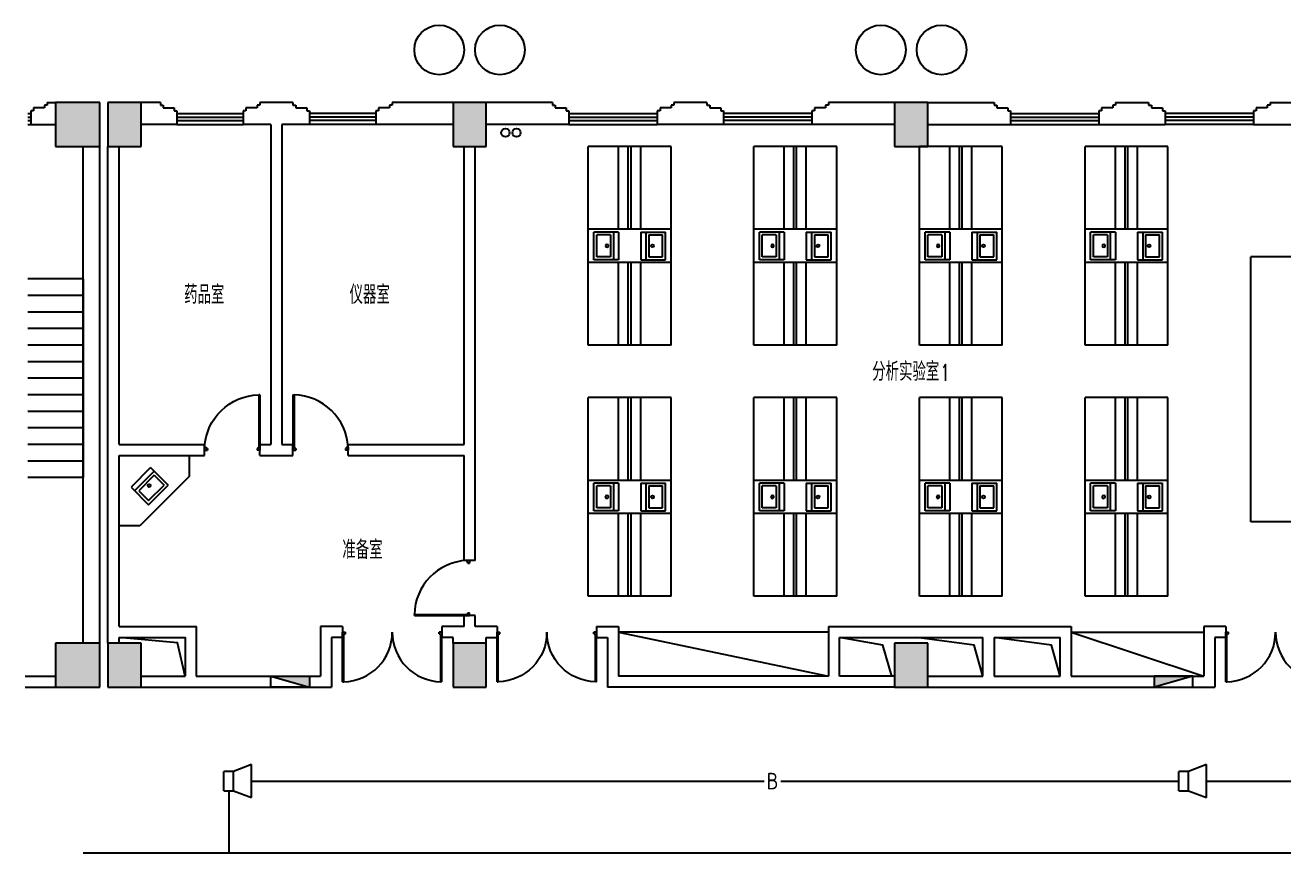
# Model space of a CAD drawing. Extents: x 190999 to 834799, y -200814 to 215286.
# Drawn here: x 444835 to 467635, y 10067 to 25067 of the extents above; entities that cross this region are included whole.
import ezdxf
from ezdxf.enums import TextEntityAlignment as Align

# ---------------------------------------------------------------- set-up
doc = ezdxf.new("R2010")
doc.units = 0
doc.header["$LTSCALE"] = 1000
doc.header["$MEASUREMENT"] = 0
for name, color, linetype in [('00-EQUIP', 3, 'Continuous'), ('00-SIG_TEXT', 7, 'Continuous'), ('00-WIRE-4', 6, 'Continuous'), ('A-墙线', 2, 'Continuous'), ('A-外包装修', 250, 'Continuous'), ('A-外窗', 145, 'Continuous'), ('A-家具', 250, 'Continuous'), ('A-门', 167, 'Continuous'), ('COLUMN', 2, 'Continuous'), ('EQUIP_消火栓', 6, 'Continuous'), ('PUB_HATCH', 250, 'Continuous'), ('STAIR', 5, 'Continuous'), ('房间名称', 7, 'Continuous'), ('桥架', 1, 'Continuous'), ('洞口线', 177, 'Continuous'), ('雨水管', 3, 'Continuous')]:
    doc.layers.add(name, color=color, linetype=linetype)
doc.styles.add('-GBCBIGGBENOR', font='GBENOR.shx', dxfattribs={"bigfont": 'GBCBIG.shx'})
doc.styles.add('_TCH_DIM', font='SIMPLEX', dxfattribs={"bigfont": 'GBCBIG'})
doc.styles.get("Standard").update_dxf_attribs({"font": 'simhei.ttf'})
doc.styles.add('zz-1', font='arial.ttf', dxfattribs={"width": 0.8})

# ---------------------------------------------------------------- blocks, each defined once
blk = doc.blocks.new('m1000')
at = {"layer": 'A-墙线'}
for p, q in [((0, 0), (0, 200)), ((1000, 0), (1000, 200))]:
    blk.add_line(p, q, dxfattribs=at)
at = {"layer": 'A-门'}
for p, q in [((0, 1100), (0, 100)), ((0, 1100), (20, 1100)), ((20, 1100), (20, 150)), ((0, 150), (30, 150)), ((0, 100), (50, 100)), ((30, 150), (30, 130)), ((30, 130), (50, 130)), ((50, 130), (50, 100)), ((950, 130), (950, 100)), ((970, 130), (950, 130)), ((1000, 100), (950, 100)), ((970, 150), (970, 130)), ((1000, 150), (970, 150)), ((1000, 150), (1000, 100))]:
    blk.add_line(p, q, dxfattribs=at)
blk.add_arc((0, 100), 1000, 2.866, 88.854, dxfattribs=at)
blk = doc.blocks.new('m1800')
at = {"layer": 'A-墙线'}
for p, q in [((-900, -100), (-900, 100)), ((900, -100), (900, 100))]:
    blk.add_line(p, q, dxfattribs=at)
at = {"layer": 'A-门'}
for p, q in [((-900, 900), (-900, 0)), ((-900, 900), (-880, 900)), ((-880, 900), (-880, 50)), ((880, 900), (880, 50)), ((900, 900), (880, 900)), ((900, 900), (900, 0)), ((-900, 50), (-870, 50)), ((-900, 0), (-850, 0)), ((-870, 50), (-870, 30)), ((-870, 30), (-850, 30)), ((-850, 30), (-850, 0)), ((850, 30), (850, 0)), ((870, 30), (850, 30)), ((900, 0), (850, 0)), ((870, 50), (870, 30)), ((900, 50), (870, 50))]:
    blk.add_line(p, q, dxfattribs=at)
for centre, start, end in [((-900, 0), 0, 88.7267), ((900, 0), 91.2733, 180)]:
    blk.add_arc(centre, 900, start, end, dxfattribs=at)
blk = doc.blocks.new('$TwtSys$00000434')
for p, q in [((-0.5, 0.5), (-0.5, -0.5)), ((-0.5, -0.5), (0.5, 0.5)), ((0.5, 0.5), (-0.5, 0.5)), ((0.5, -0.5), (0.5, 0.5)), ((-0.5, -0.5), (0.5, -0.5))]:
    blk.add_line(p, q)
blk.add_solid([(0.5, -0.5), (0.5, 0.5), (-0.5, -0.5)])
blk = doc.blocks.new('$plan$00001609')
at = {"linetype": 'Continuous'}
for p, q in [((0, -251), (0, 251)), ((0, 251), (450, 251)), ((93, -251), (93, 251)), ((450, 251), (450, -251)), ((146, -199), (146, 199)), ((146, 199), (397, 199)), ((397, 199), (397, -199)), ((146, -199), (397, -199)), ((0, -251), (450, -251))]:
    blk.add_line(p, q, dxfattribs=at)
blk.add_line((238, 2), (238, 0))
blk.add_arc((212, 0), 26, 4.716, 0, dxfattribs=at)
at = {"style": 'zz-1'}
for tag in ['YSIZE', 'XSIZE']:
    blk.add_attdef(tag, (0, 0), '', height=0.5, dxfattribs=at)
blk = doc.blocks.new('_LINKPT1')
at = {"color": 0}
blk.add_line((0, 0), (0, 0), dxfattribs=at)
blk = doc.blocks.new('OS28WV87')
for p, q in [((0.35, 0.35), (1, 0.6)), ((1, 0.6), (1, -0.6)), ((0, 0.35), (0, -0.35)), ((0, 0.35), (0.35, 0.35)), ((0.35, 0.35), (0.35, -0.35)), ((0.35, -0.35), (0, -0.35)), ((1, -0.6), (0.35, -0.35))]:
    blk.add_line(p, q)
at = {"xscale": 0.002, "yscale": 0.002, "zscale": 0.002}
for p in [(0, 0), (0.175, 0.35), (1, 0), (0.175, -0.35)]:
    blk.add_blockref('_LINKPT1', p, dxfattribs=at)
at = {"flags": 9}
blk.add_attdef('A', (0, 0), '', height=0.00002, dxfattribs=at)

msp = doc.modelspace()

# ---------------------------------------------------------------- hatches: boundary and pattern name
at = {"layer": 'PUB_HATCH'}
for points in [[(445384.6, 23667.4), (445384.6, 22867.4), (446184.6, 22867.4), (446184.6, 23667.4)], [(446334.6, 23667.4), (446334.6, 22867.4), (446934.6, 22867.4), (446934.6, 23667.4)], [(452584.6, 23667.4), (452584.6, 22867.4), (453184.6, 22867.4), (453184.6, 23667.4)], [(460584.6, 23667.4), (460584.6, 22867.4), (461184.6, 22867.4), (461184.6, 23667.4)], [(445384.6, 13867.4), (445384.6, 13067.4), (446184.6, 13067.4), (446184.6, 13867.4)], [(446334.6, 13867.4), (446334.6, 13067.4), (446934.6, 13067.4), (446934.6, 13867.4)], [(452584.6, 13867.4), (452584.6, 13067.4), (453184.6, 13067.4), (453184.6, 13867.4)], [(460584.6, 13867.4), (460584.6, 13067.4), (461184.6, 13067.4), (461184.6, 13867.4)]]:
    msp.add_hatch(color=256, dxfattribs=at).paths.add_polyline_path(points)

# ---------------------------------------------------------------- linework, layer by layer
at = {"layer": '00-WIRE-4'}
for p, q in [((448522.1, 11192.4), (448522.1, 10067.4)), ((448934.6, 11367.4), (458219.2, 11367.4)), ((458524.2, 11367.4), (465734.6, 11367.4)), ((466234.6, 11367.4), (468110.1, 11367.4))]:
    msp.add_line(p, q, dxfattribs=at)
at = {"layer": 'A-墙线'}
for p, q in [((444984.6, 23517.4), (444934.6, 23517.4)), ((444934.6, 23517.4), (444934.6, 23267.4)), ((444984.6, 23567.4), (444984.6, 23517.4)), ((445184.6, 23567.4), (444984.6, 23567.4)), ((445184.6, 23617.4), (445184.6, 23567.4)), ((445234.6, 23617.4), (445184.6, 23617.4)), ((445234.6, 23667.4), (445234.6, 23617.4)), ((445234.6, 23667.4), (445384.6, 23667.4)), ((447284.6, 23667.4), (446934.6, 23667.4)), ((447284.6, 23667.4), (447284.6, 23617.4)), ((447284.6, 23617.4), (447334.6, 23617.4)), ((447334.6, 23617.4), (447334.6, 23567.4)), ((447334.6, 23567.4), (447534.6, 23567.4)), ((447534.6, 23567.4), (447534.6, 23517.4)), ((447534.6, 23517.4), (447584.6, 23517.4)), ((447584.6, 23517.4), (447584.6, 23267.4)), ((448834.6, 23517.4), (448784.6, 23517.4)), ((448784.6, 23517.4), (448784.6, 23267.4)), ((448834.6, 23567.4), (448834.6, 23517.4)), ((449034.6, 23567.4), (448834.6, 23567.4)), ((449034.6, 23617.4), (449034.6, 23567.4)), ((449084.6, 23617.4), (449034.6, 23617.4)), ((449684.6, 23667.4), (449084.6, 23667.4)), ((449084.6, 23667.4), (449084.6, 23617.4)), ((449684.6, 23667.4), (449684.6, 23617.4)), ((449684.6, 23617.4), (449734.6, 23617.4)), ((449734.6, 23617.4), (449734.6, 23567.4)), ((449734.6, 23567.4), (449934.6, 23567.4)), ((449934.6, 23567.4), (449934.6, 23517.4)), ((449934.6, 23517.4), (449984.6, 23517.4)), ((449984.6, 23517.4), (449984.6, 23267.4)), ((451234.6, 23517.4), (451184.6, 23517.4)), ((451184.6, 23517.4), (451184.6, 23267.4)), ((451234.6, 23567.4), (451234.6, 23517.4)), ((451434.6, 23567.4), (451234.6, 23567.4)), ((451434.6, 23617.4), (451434.6, 23567.4)), ((451484.6, 23617.4), (451434.6, 23617.4)), ((452584.6, 23667.4), (451484.6, 23667.4)), ((451484.6, 23667.4), (451484.6, 23617.4)), ((454384.6, 23667.4), (453184.6, 23667.4)), ((454384.6, 23667.4), (454384.6, 23617.4)), ((454384.6, 23617.4), (454434.6, 23617.4)), ((454434.6, 23617.4), (454434.6, 23567.4)), ((454434.6, 23567.4), (454634.6, 23567.4)), ((454634.6, 23567.4), (454634.6, 23517.4)), ((454634.6, 23517.4), (454684.6, 23517.4)), ((454684.6, 23517.4), (454684.6, 23267.4)), ((456334.6, 23517.4), (456284.6, 23517.4)), ((456284.6, 23517.4), (456284.6, 23267.4)), ((456334.6, 23567.4), (456334.6, 23517.4)), ((456534.6, 23567.4), (456334.6, 23567.4)), ((456534.6, 23617.4), (456534.6, 23567.4)), ((456584.6, 23617.4), (456534.6, 23617.4)), ((457184.6, 23667.4), (456584.6, 23667.4)), ((456584.6, 23667.4), (456584.6, 23617.4)), ((457184.6, 23667.4), (457184.6, 23617.4)), ((457184.6, 23617.4), (457234.6, 23617.4)), ((457234.6, 23617.4), (457234.6, 23567.4)), ((457234.6, 23567.4), (457434.6, 23567.4)), ((457434.6, 23567.4), (457434.6, 23517.4)), ((457434.6, 23517.4), (457484.6, 23517.4)), ((457484.6, 23517.4), (457484.6, 23267.4)), ((459134.6, 23517.4), (459084.6, 23517.4)), ((459084.6, 23517.4), (459084.6, 23267.4)), ((459134.6, 23567.4), (459134.6, 23517.4)), ((459334.6, 23567.4), (459134.6, 23567.4)), ((459334.6, 23617.4), (459334.6, 23567.4)), ((459384.6, 23617.4), (459334.6, 23617.4)), ((460584.6, 23667.4), (459384.6, 23667.4)), ((459384.6, 23667.4), (459384.6, 23617.4)), ((461184.6, 23667.4), (462384.6, 23667.4)), ((462384.6, 23667.4), (462384.6, 23617.4)), ((462384.6, 23617.4), (462434.6, 23617.4)), ((462434.6, 23617.4), (462434.6, 23567.4)), ((462434.6, 23567.4), (462634.6, 23567.4)), ((462634.6, 23567.4), (462634.6, 23517.4)), ((462634.6, 23517.4), (462684.6, 23517.4)), ((462684.6, 23517.4), (462684.6, 23267.4)), ((464334.6, 23517.4), (464284.6, 23517.4)), ((464284.6, 23517.4), (464284.6, 23267.4)), ((464334.6, 23567.4), (464334.6, 23517.4)), ((464534.6, 23567.4), (464334.6, 23567.4)), ((464534.6, 23617.4), (464534.6, 23567.4)), ((464584.6, 23617.4), (464534.6, 23617.4)), ((464584.6, 23667.4), (465184.6, 23667.4)), ((464584.6, 23667.4), (464584.6, 23617.4)), ((465184.6, 23667.4), (465184.6, 23617.4)), ((465184.6, 23617.4), (465234.6, 23617.4)), ((465234.6, 23617.4), (465234.6, 23567.4)), ((465234.6, 23567.4), (465434.6, 23567.4)), ((465434.6, 23567.4), (465434.6, 23517.4)), ((465434.6, 23517.4), (465484.6, 23517.4)), ((465484.6, 23517.4), (465484.6, 23267.4)), ((467134.6, 23517.4), (467084.6, 23517.4)), ((467084.6, 23517.4), (467084.6, 23267.4)), ((467134.6, 23567.4), (467134.6, 23517.4)), ((467334.6, 23567.4), (467134.6, 23567.4)), ((467334.6, 23617.4), (467334.6, 23567.4)), ((467384.6, 23617.4), (467334.6, 23617.4)), ((467384.6, 23667.4), (468584.6, 23667.4)), ((467384.6, 23667.4), (467384.6, 23617.4)), ((444934.6, 23267.4), (445384.6, 23267.4)), ((447584.6, 23267.4), (446934.6, 23267.4)), ((449284.6, 23267.4), (448784.6, 23267.4)), ((449284.6, 23267.4), (449284.6, 17467.4)), ((449484.6, 23267.4), (449484.6, 17467.4)), ((449984.6, 23267.4), (449484.6, 23267.4)), ((452584.6, 23267.4), (451184.6, 23267.4)), ((454684.6, 23267.4), (453184.6, 23267.4)), ((457484.6, 23267.4), (456284.6, 23267.4)), ((460584.6, 23267.4), (459084.6, 23267.4)), ((461184.6, 23267.4), (462684.6, 23267.4)), ((464284.6, 23267.4), (465484.6, 23267.4)), ((467084.6, 23267.4), (468584.6, 23267.4)), ((445884.6, 13867.4), (445884.6, 22867.4)), ((446184.6, 13867.4), (446184.6, 22967.4)), ((446334.6, 13867.4), (446334.6, 22867.4)), ((446534.6, 17467.4), (446534.6, 22867.4)), ((452784.6, 17467.4), (452784.6, 22867.4)), ((452984.6, 15367.4), (452984.6, 22867.4)), ((446534.6, 17467.4), (448084.6, 17467.4)), ((449084.6, 17467.4), (449284.6, 17467.4)), ((449484.6, 17467.4), (449684.6, 17467.4)), ((450684.6, 17467.4), (452784.6, 17467.4)), ((446534.6, 17267.4), (448084.6, 17267.4)), ((446534.6, 14167.4), (446534.6, 17267.4)), ((449084.6, 17267.4), (449684.6, 17267.4)), ((450684.6, 17267.4), (452784.6, 17267.4)), ((452784.6, 15367.4), (452784.6, 17267.4)), ((452784.6, 14167.4), (452784.6, 14367.4)), ((452984.6, 14167.4), (452984.6, 14367.4)), ((450584.6, 14167.4), (450184.6, 14167.4)), ((450184.6, 14167.4), (450184.6, 13267.4)), ((452784.6, 14167.4), (452384.6, 14167.4)), ((453384.6, 14167.4), (452984.6, 14167.4)), ((455184.6, 14167.4), (455584.6, 14167.4)), ((455584.6, 14167.4), (455584.6, 13267.4)), ((459384.6, 14167.4), (459384.6, 13267.4)), ((459384.6, 14167.4), (463784.6, 14167.4)), ((463784.6, 14167.4), (463784.6, 13267.4)), ((466584.6, 14167.4), (466184.6, 14167.4)), ((466184.6, 14167.4), (466184.6, 13267.4)), ((446534.6, 13867.4), (446534.6, 13967.4)), ((450584.6, 13967.4), (450384.6, 13967.4)), ((450384.6, 13967.4), (450384.6, 13067.4)), ((452584.6, 13967.4), (452384.6, 13967.4)), ((452584.6, 13867.4), (452584.6, 13967.4)), ((453184.6, 13967.4), (453384.6, 13967.4)), ((453184.6, 13867.4), (453184.6, 13967.4)), ((455184.6, 13967.4), (455384.6, 13967.4)), ((455384.6, 13967.4), (455384.6, 13067.4)), ((459584.6, 13967.4), (462184.6, 13967.4)), ((459584.6, 13267.4), (459584.6, 13967.4)), ((462184.6, 13267.4), (462184.6, 13967.4)), ((462384.6, 13967.4), (463584.6, 13967.4)), ((462384.6, 13967.4), (462384.6, 13267.4)), ((463584.6, 13267.4), (463584.6, 13967.4)), ((466584.6, 13967.4), (466384.6, 13967.4)), ((466384.6, 13967.4), (466384.6, 13067.4)), ((444834.6, 13267.4), (445384.6, 13267.4)), ((446934.6, 13267.4), (447734.6, 13267.4)), ((447934.6, 13267.4), (450184.6, 13267.4)), ((459384.6, 13267.4), (455584.6, 13267.4)), ((460584.6, 13267.4), (459584.6, 13267.4)), ((461184.6, 13267.4), (462184.6, 13267.4)), ((462384.6, 13267.4), (463584.6, 13267.4)), ((463784.6, 13267.4), (466184.6, 13267.4)), ((444834.6, 13067.4), (445384.6, 13067.4)), ((446934.6, 13067.4), (450384.6, 13067.4)), ((460584.6, 13067.4), (455384.6, 13067.4)), ((461184.6, 13067.4), (466384.6, 13067.4))]:
    msp.add_line(p, q, dxfattribs=at)
for points in [[(446534.6, 14167.4), (447934.6, 14167.4), (447934.6, 13267.4)], [(446534.6, 13967.4), (447734.6, 13967.4), (447734.6, 13267.4)]]:
    msp.add_lwpolyline(points, dxfattribs=at)
at = {"layer": 'A-外包装修'}
for centre in [(452334.6, 24617.4), (453434.6, 24617.4), (460334.6, 24617.4), (461434.6, 24617.4)]:
    msp.add_circle(centre, 450, dxfattribs=at)
at = {"layer": 'A-外窗'}
for p, q in [((444884.6, 23467.4), (444934.6, 23467.4)), ((444884.6, 23397.4), (444934.6, 23397.4)), ((444884.6, 23337.4), (444934.6, 23337.4)), ((444884.6, 23267.4), (444934.6, 23267.4)), ((447584.6, 23467.4), (448784.6, 23467.4)), ((447584.6, 23397.4), (448784.6, 23397.4)), ((447584.6, 23337.4), (448784.6, 23337.4)), ((447584.6, 23267.4), (448784.6, 23267.4)), ((451184.6, 23467.4), (449984.6, 23467.4)), ((451184.6, 23397.4), (449984.6, 23397.4)), ((451184.6, 23337.4), (449984.6, 23337.4)), ((451184.6, 23267.4), (449984.6, 23267.4)), ((454684.6, 23467.4), (456284.6, 23467.4)), ((454684.6, 23397.4), (456284.6, 23397.4)), ((454684.6, 23337.4), (456284.6, 23337.4)), ((454684.6, 23267.4), (456284.6, 23267.4)), ((459084.6, 23467.4), (457484.6, 23467.4)), ((459084.6, 23397.4), (457484.6, 23397.4)), ((459084.6, 23337.4), (457484.6, 23337.4)), ((459084.6, 23267.4), (457484.6, 23267.4)), ((462684.6, 23467.4), (464284.6, 23467.4)), ((462684.6, 23397.4), (464284.6, 23397.4)), ((462684.6, 23337.4), (464284.6, 23337.4)), ((462684.6, 23267.4), (464284.6, 23267.4)), ((467084.6, 23467.4), (465484.6, 23467.4)), ((467084.6, 23397.4), (465484.6, 23397.4)), ((467084.6, 23337.4), (465484.6, 23337.4)), ((467084.6, 23267.4), (465484.6, 23267.4))]:
    msp.add_line(p, q, dxfattribs=at)
at = {"layer": 'A-家具'}
for p, q in [((455034.6, 19267.4), (455034.6, 22867.4)), ((456534.6, 22867.4), (455034.6, 22867.4)), ((455584.6, 21367.4), (455584.6, 22867.4)), ((455759.6, 21367.4), (455759.6, 22867.4)), ((455809.6, 21367.4), (455809.6, 22867.4)), ((455984.6, 21367.4), (455984.6, 22867.4)), ((456534.6, 19267.4), (456534.6, 22867.4)), ((458034.6, 19267.4), (458034.6, 22867.4)), ((459534.6, 22867.4), (458034.6, 22867.4)), ((458584.6, 21367.4), (458584.6, 22867.4)), ((458759.6, 21367.4), (458759.6, 22867.4)), ((458809.6, 21367.4), (458809.6, 22867.4)), ((458984.6, 21367.4), (458984.6, 22867.4)), ((459534.6, 19267.4), (459534.6, 22867.4)), ((461034.6, 19267.4), (461034.6, 22867.4)), ((462534.6, 22867.4), (461034.6, 22867.4)), ((461584.6, 21367.4), (461584.6, 22867.4)), ((461759.6, 21367.4), (461759.6, 22867.4)), ((461809.6, 21367.4), (461809.6, 22867.4)), ((461984.6, 21367.4), (461984.6, 22867.4)), ((462534.6, 19267.4), (462534.6, 22867.4)), ((464034.6, 19267.4), (464034.6, 22867.4)), ((465534.6, 22867.4), (464034.6, 22867.4)), ((464584.6, 21367.4), (464584.6, 22867.4)), ((464759.6, 21367.4), (464759.6, 22867.4)), ((464809.6, 21367.4), (464809.6, 22867.4)), ((464984.6, 21367.4), (464984.6, 22867.4)), ((465534.6, 19267.4), (465534.6, 22867.4)), ((456534.6, 21367.4), (455034.6, 21367.4)), ((459534.6, 21367.4), (458034.6, 21367.4)), ((462534.6, 21367.4), (461034.6, 21367.4)), ((465534.6, 21367.4), (464034.6, 21367.4)), ((456534.6, 20767.4), (455034.6, 20767.4)), ((455584.6, 19267.4), (455584.6, 20767.4)), ((455759.6, 19267.4), (455759.6, 20767.4)), ((455809.6, 19267.4), (455809.6, 20767.4)), ((455984.6, 19267.4), (455984.6, 20767.4)), ((459534.6, 20767.4), (458034.6, 20767.4)), ((458584.6, 19267.4), (458584.6, 20767.4)), ((458759.6, 19267.4), (458759.6, 20767.4)), ((458809.6, 19267.4), (458809.6, 20767.4)), ((458984.6, 19267.4), (458984.6, 20767.4)), ((462534.6, 20767.4), (461034.6, 20767.4)), ((461584.6, 19267.4), (461584.6, 20767.4)), ((461759.6, 19267.4), (461759.6, 20767.4)), ((461809.6, 19267.4), (461809.6, 20767.4)), ((461984.6, 19267.4), (461984.6, 20767.4)), ((465534.6, 20767.4), (464034.6, 20767.4)), ((464584.6, 19267.4), (464584.6, 20767.4)), ((464759.6, 19267.4), (464759.6, 20767.4)), ((464809.6, 19267.4), (464809.6, 20767.4)), ((464984.6, 19267.4), (464984.6, 20767.4)), ((467034.6, 16067.4), (467034.6, 20867.4)), ((468784.6, 20867.4), (467034.6, 20867.4)), ((456534.6, 19267.4), (455034.6, 19267.4)), ((459534.6, 19267.4), (458034.6, 19267.4)), ((462534.6, 19267.4), (461034.6, 19267.4)), ((465534.6, 19267.4), (464034.6, 19267.4)), ((455034.6, 14717.4), (455034.6, 18317.4)), ((456534.6, 18317.4), (455034.6, 18317.4)), ((455584.6, 16817.4), (455584.6, 18317.4)), ((455759.6, 16817.4), (455759.6, 18317.4)), ((455809.6, 16817.4), (455809.6, 18317.4)), ((455984.6, 16817.4), (455984.6, 18317.4)), ((456534.6, 14717.4), (456534.6, 18317.4)), ((458034.6, 14717.4), (458034.6, 18317.4)), ((459534.6, 18317.4), (458034.6, 18317.4)), ((458584.6, 16817.4), (458584.6, 18317.4)), ((458759.6, 16817.4), (458759.6, 18317.4)), ((458809.6, 16817.4), (458809.6, 18317.4)), ((458984.6, 16817.4), (458984.6, 18317.4)), ((459534.6, 14717.4), (459534.6, 18317.4)), ((462534.6, 18317.4), (461034.6, 18317.4)), ((461034.6, 14717.4), (461034.6, 18317.4)), ((461584.6, 16817.4), (461584.6, 18317.4)), ((461759.6, 16817.4), (461759.6, 18317.4)), ((461809.6, 16817.4), (461809.6, 18317.4)), ((461984.6, 16817.4), (461984.6, 18317.4)), ((462534.6, 14717.4), (462534.6, 18317.4)), ((464034.6, 14717.4), (464034.6, 18317.4)), ((465534.6, 18317.4), (464034.6, 18317.4)), ((464584.6, 16817.4), (464584.6, 18317.4)), ((464759.6, 16817.4), (464759.6, 18317.4)), ((464809.6, 16817.4), (464809.6, 18317.4)), ((464984.6, 16817.4), (464984.6, 18317.4)), ((465534.6, 14717.4), (465534.6, 18317.4)), ((447809.6, 16892.4), (447809.6, 17267.4)), ((447809.6, 16892.4), (446909.6, 15992.4)), ((456534.6, 16817.4), (455034.6, 16817.4)), ((459534.6, 16817.4), (458034.6, 16817.4)), ((462534.6, 16817.4), (461034.6, 16817.4)), ((465534.6, 16817.4), (464034.6, 16817.4)), ((456534.6, 16217.4), (455034.6, 16217.4)), ((455584.6, 14717.4), (455584.6, 16217.4)), ((455759.6, 14717.4), (455759.6, 16217.4)), ((455809.6, 14717.4), (455809.6, 16217.4)), ((455984.6, 14717.4), (455984.6, 16217.4)), ((459534.6, 16217.4), (458034.6, 16217.4)), ((458584.6, 14717.4), (458584.6, 16217.4)), ((458759.6, 14717.4), (458759.6, 16217.4)), ((458809.6, 14717.4), (458809.6, 16217.4)), ((458984.6, 14717.4), (458984.6, 16217.4)), ((462534.6, 16217.4), (461034.6, 16217.4)), ((461584.6, 14717.4), (461584.6, 16217.4)), ((461759.6, 14717.4), (461759.6, 16217.4)), ((461809.6, 14717.4), (461809.6, 16217.4)), ((461984.6, 14717.4), (461984.6, 16217.4)), ((465534.6, 16217.4), (464034.6, 16217.4)), ((464584.6, 14717.4), (464584.6, 16217.4)), ((464759.6, 14717.4), (464759.6, 16217.4)), ((464809.6, 14717.4), (464809.6, 16217.4)), ((464984.6, 14717.4), (464984.6, 16217.4)), ((446909.6, 15992.4), (446534.6, 15992.4)), ((468784.6, 16067.4), (467034.6, 16067.4)), ((456534.6, 14717.4), (455034.6, 14717.4)), ((459534.6, 14717.4), (458034.6, 14717.4)), ((462534.6, 14717.4), (461034.6, 14717.4)), ((465534.6, 14717.4), (464034.6, 14717.4)), ((459384.6, 14067.4), (455584.6, 14067.4)), ((455584.6, 14067.4), (459384.6, 13267.4)), ((463784.6, 14067.4), (466184.6, 14067.4)), ((463784.6, 14067.4), (466184.6, 13267.4))]:
    msp.add_line(p, q, dxfattribs=at)
at = {"layer": 'COLUMN'}
for p, q in [((445384.6, 23667.4), (445384.6, 22867.4)), ((446184.6, 23667.4), (445384.6, 23667.4)), ((446184.6, 22867.4), (446184.6, 23667.4)), ((446334.6, 23667.4), (446334.6, 22867.4)), ((446934.6, 23667.4), (446334.6, 23667.4)), ((446934.6, 22867.4), (446934.6, 23667.4)), ((452584.6, 23667.4), (452584.6, 22867.4)), ((453184.6, 23667.4), (452584.6, 23667.4)), ((453184.6, 22867.4), (453184.6, 23667.4)), ((460584.6, 23667.4), (460584.6, 22867.4)), ((461184.6, 23667.4), (460584.6, 23667.4)), ((461184.6, 22867.4), (461184.6, 23667.4)), ((445384.6, 22867.4), (446184.6, 22867.4)), ((446334.6, 22867.4), (446934.6, 22867.4)), ((452584.6, 22867.4), (453184.6, 22867.4)), ((460584.6, 22867.4), (461184.6, 22867.4)), ((445384.6, 13867.4), (445384.6, 13067.4)), ((446184.6, 13867.4), (445384.6, 13867.4)), ((446184.6, 13067.4), (446184.6, 13867.4)), ((446334.6, 13867.4), (446334.6, 13067.4)), ((446934.6, 13867.4), (446334.6, 13867.4)), ((446934.6, 13067.4), (446934.6, 13867.4)), ((452584.6, 13867.4), (452584.6, 13067.4)), ((453184.6, 13867.4), (452584.6, 13867.4)), ((453184.6, 13067.4), (453184.6, 13867.4)), ((460584.6, 13867.4), (460584.6, 13067.4)), ((461184.6, 13867.4), (460584.6, 13867.4)), ((461184.6, 13067.4), (461184.6, 13867.4)), ((445384.6, 13067.4), (446184.6, 13067.4)), ((446334.6, 13067.4), (446934.6, 13067.4)), ((452584.6, 13067.4), (453184.6, 13067.4)), ((460584.6, 13067.4), (461184.6, 13067.4))]:
    msp.add_line(p, q, dxfattribs=at)
at = {"layer": 'STAIR'}
for p, q in [((445884.6, 20467.4), (444884.6, 20467.4)), ((445884.6, 20467.4), (445884.6, 16867.4)), ((445884.6, 20167.4), (444884.6, 20167.4)), ((445884.6, 19867.4), (444884.6, 19867.4)), ((445884.6, 19567.4), (444884.6, 19567.4)), ((445884.6, 19267.4), (444884.6, 19267.4)), ((445884.6, 18967.4), (444884.6, 18967.4)), ((445884.6, 18667.4), (444884.6, 18667.4)), ((445884.6, 18367.4), (444884.6, 18367.4)), ((445884.6, 18067.4), (444884.6, 18067.4)), ((445884.6, 17767.4), (444884.6, 17767.4)), ((445884.6, 17467.4), (444884.6, 17467.4)), ((445884.6, 17167.4), (444884.6, 17167.4)), ((445884.6, 16867.4), (444884.6, 16867.4))]:
    msp.add_line(p, q, dxfattribs=at)
at = {"layer": '桥架'}
msp.add_line((445884.6, 10067.4), (518584.6, 10067.4), dxfattribs=at)
at = {"layer": '洞口线', "ltscale": 2}
for points in [[(447734.6, 13267.4), (447592.1, 13872.3), (446534.6, 13967.4)], [(460534.6, 13267.4), (460373.6, 13829.5), (459584.6, 13967.4)], [(462184.6, 13267.4), (462023.6, 13829.5), (460984.6, 13967.4)], [(463584.6, 13267.4), (463423.6, 13829.5), (462384.6, 13967.4)]]:
    msp.add_lwpolyline(points, dxfattribs=at)
at = {"layer": '雨水管'}
for centre in [(453534.6, 23117.4), (453734.6, 23117.4)]:
    msp.add_circle(centre, 75, dxfattribs=at)

# ---------------------------------------------------------------- block references
at = {"layer": '00-EQUIP', "xscale": -500, "yscale": 500, "zscale": 500, "rotation": 180}
for p in [(448434.6, 11367.4), (465734.6, 11367.4)]:
    msp.add_blockref('OS28WV87', p, dxfattribs=at)
at = {"layer": 'A-家具', "rotation": 180}
for p in [(455584.6, 21067.4), (458584.6, 21067.4), (461584.6, 21067.4), (464584.6, 21067.4), (455584.6, 16517.4), (458584.6, 16517.4), (461584.6, 16517.4), (464584.6, 16517.4)]:
    msp.add_blockref('$plan$00001609', p, dxfattribs=at)
at = {"layer": 'A-家具', "yscale": -1}
for p in [(455984.6, 21067.4), (458984.6, 21067.4), (461984.6, 21067.4), (464984.6, 21067.4), (455984.6, 16517.4), (458984.6, 16517.4), (461984.6, 16517.4), (464984.6, 16517.4)]:
    msp.add_blockref('$plan$00001609', p, dxfattribs=at)
at = {"layer": 'A-家具', "yscale": -1, "rotation": 314.9999999999999}
msp.add_blockref('$plan$00001609', (446929.2, 16872.7), dxfattribs=at)
at = {"layer": 'A-门', "xscale": -1}
msp.add_blockref('m1000', (449084.6, 17267.4), dxfattribs=at)
at = {"layer": 'A-门'}
msp.add_blockref('m1000', (449684.6, 17267.4), dxfattribs=at)
for name, p, rotation in [('m1000', (452984.6, 14367.4), 90), ('m1800', (451484.6, 14067.4), 180), ('m1800', (467484.6, 14067.4), 180)]:
    msp.add_blockref(name, p, dxfattribs=dict(at, rotation=rotation))
at = {"layer": 'A-门', "xscale": -1, "rotation": 180}
msp.add_blockref('m1800', (454284.6, 14067.4), dxfattribs=at)
at = {"layer": 'EQUIP_消火栓', "yscale": 200, "zscale": 700, "rotation": 180}
for p, xscale in [((449634.6, 13167.4), -700), ((465634.3, 13167.4), 700)]:
    msp.add_blockref('$TwtSys$00000434', p, dxfattribs=dict(at, xscale=xscale))

# ---------------------------------------------------------------- texts
at = {"layer": '00-SIG_TEXT', "style": '-GBCBIGGBENOR'}
msp.add_text('B', height=300, dxfattribs=at).set_placement((458371.7, 11367.4), align=Align.MIDDLE_CENTER)
at = {"layer": '房间名称', "style": '_TCH_DIM'}
for s, p in [('药品室', (447713.4, 20015.9)), ('仪器室', (450711.1, 20015.9)), ('分析实验室', (460178.3, 18621.2)), ('准备室', (450579.6, 15392.8))]:
    msp.add_text(s, height=337.59, dxfattribs=at).set_placement(p)
at = {"layer": '房间名称', "style": '_TCH_DIM', "width": 0.705882}
msp.add_text('1', height=297.5, dxfattribs=at).set_placement((461407, 18621.2))

doc.saveas('drawing.dxf')
